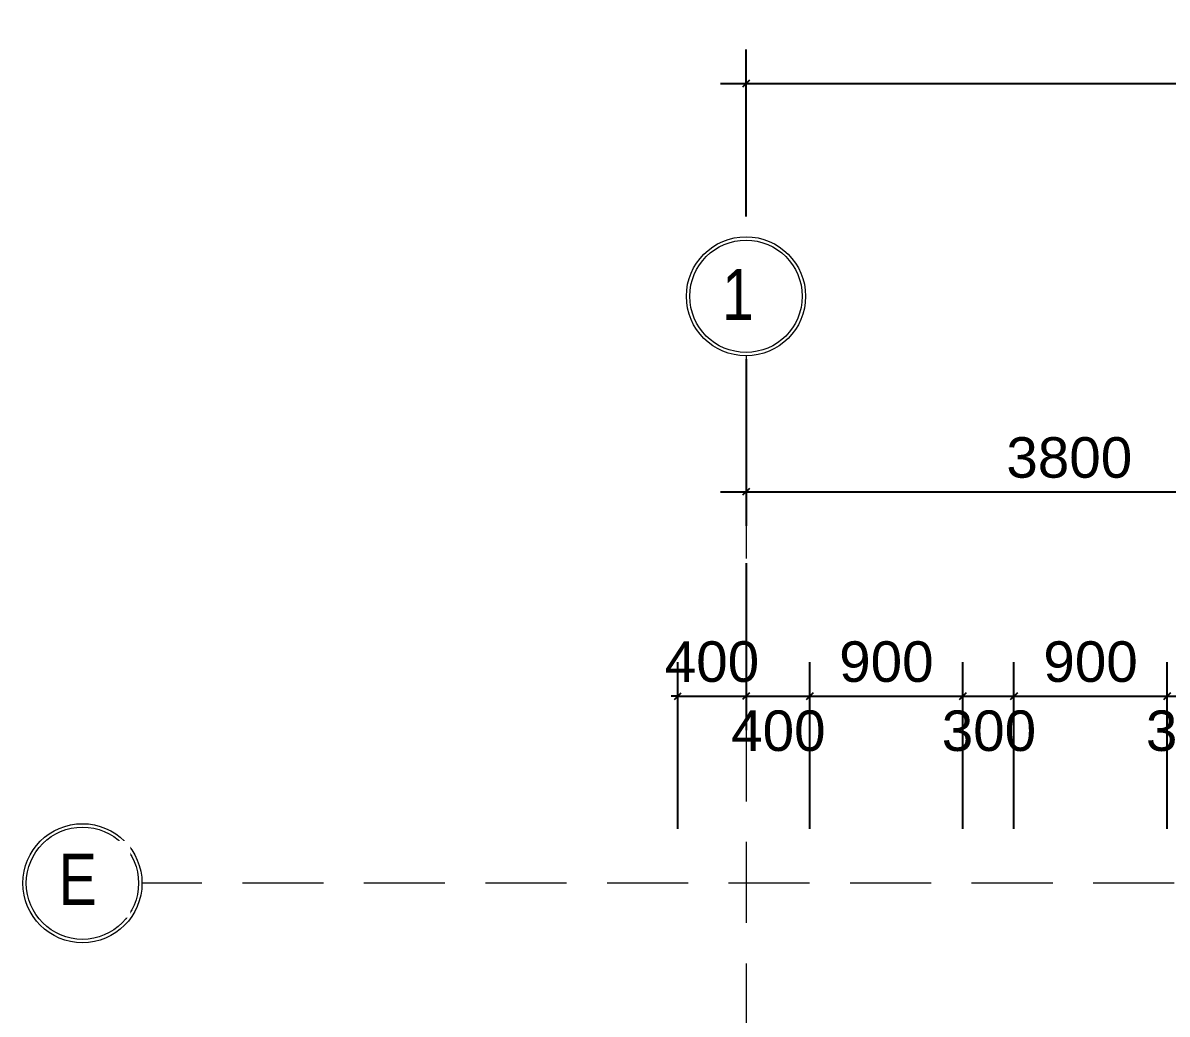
# Model space of a CAD drawing. Header units: millimetres. Extents: x -20510 to 108935, y -243239 to 20306.
# Drawn here: x -3700 to 3025, y -90870 to -85043 of the extents above; entities that cross this region are included whole.
import ezdxf

# ---------------------------------------------------------------- set-up
doc = ezdxf.new("R2010")
doc.units = ezdxf.units.MM
doc.linetypes.add('Hidden', pattern=[714.375, 476.25, -238.125])
for name, color, linetype, lineweight in [('A-ANNO-DIMS', 1, 'Continuous', 9), ('S-GRID', 1, 'Continuous', 9), ('S-GRID-IDEN', 1, 'Continuous', 9)]:
    doc.layers.add(name, color=color, linetype=linetype, lineweight=lineweight)
doc.styles.add('Arial_1', font='arial.ttf', dxfattribs={"width": 0.8, "height": 200})
doc.styles.add('Arial_5', font='arial.ttf', dxfattribs={"height": 238.125})
doc.dimstyles.new('SecretInternalLinAngDimStyle5p4736185', dxfattribs={"dimscale": 304.8, "dimtxt": 242.94927, "dimasz": 0.130208, "dimexe": 0.656168, "dimexo": 0.0625, "dimgap": 0.260417, "dimtad": 1, "dimdec": 0, "dimrnd": 100, "dimzin": 0, "dimdsep": 46, "dimtxsty": 'Arial_5', "dimblk1": 'OBLIQUE', "dimblk2": 'OBLIQUE', "dimsah": 1, "dimcen": 0.09, "dimdle": 0.492126, "dimazin": 0, "dimtfac": 1, "dimtdec": 4, "dimtix": 1, "dimtmove": 0, "dimatfit": 3, "dimfxl": 2.624672, "dimfxlon": 1, "dimtvp": 1, "dimtolj": 1, "dimtzin": 0, "dimarcsym": 2})
doc.dimstyles.new('SecretInternalLinAngDimStyle5p4736185_1', dxfattribs={"dimscale": 304.8, "dimtxt": 242.94927, "dimasz": 0.130208, "dimexe": 0.656168, "dimexo": 0.0625, "dimgap": 0.260417, "dimtad": 1, "dimdec": 0, "dimrnd": 100, "dimzin": 0, "dimdsep": 46, "dimtxsty": 'Arial_5', "dimblk1": 'OBLIQUE', "dimblk2": 'OBLIQUE', "dimsah": 1, "dimcen": 0.09, "dimdle": 0.492126, "dimazin": 0, "dimtfac": 1, "dimtdec": 4, "dimtix": 1, "dimtmove": 2, "dimatfit": 3, "dimfxl": 2.624672, "dimfxlon": 1, "dimtvp": 1, "dimtolj": 1, "dimtzin": 0, "dimarcsym": 2})

# ---------------------------------------------------------------- blocks, each defined once
blk = doc.blocks.new('Grid - TRUC  D1-102336-04_MẶT BẰNG TẦNG 4')
at = {"layer": 'S-GRID-IDEN'}
for radius in [3.5, 3.3]:
    blk.add_circle((0, 0), radius, dxfattribs=at)
blk = doc.blocks.new('_Oblique')
at = {"color": 0, "linetype": 'ByBlock', "lineweight": -2}
blk.add_line((-0.5, -0.5), (0.5, 0.5), dxfattribs=at)
blk = doc.blocks.new('DIMBLOCK50-04_MẶT BẰNG TẦNG 4')
at = {"layer": 'A-ANNO-DIMS', "color": 0, "lineweight": -2, "transparency": 16777216}
for p, q in [((550, -86180.9), (550, -85200)), ((37150, -86180.9), (37150, -85200)), ((400, -85400), (37300, -85400))]:
    blk.add_line(p, q, dxfattribs=at)
at = {"layer": 'Defpoints', "color": 0, "transparency": 16777216}
for p in [(37150, -85400), (550, -86200), (37150, -86200)]:
    blk.add_point(p, dxfattribs=at)
at = {"layer": 'A-ANNO-DIMS', "color": 0, "lineweight": -2, "transparency": 16777216, "xscale": 39.6875, "yscale": 39.6875, "zscale": 39.6875, "rotation": 180}
blk.add_blockref('_Oblique', (550, -85400), dxfattribs=at)
at = {"layer": 'A-ANNO-DIMS', "color": 0, "lineweight": -2, "transparency": 16777216, "xscale": 39.6875, "yscale": 39.6875, "zscale": 39.6875}
blk.add_blockref('_Oblique', (37150, -85400), dxfattribs=at)
at = {"layer": 'A-ANNO-DIMS', "color": 0, "transparency": 16777216, "insert": (18850, -85199), "char_height": 238.12, "width": 1098.878, "attachment_point": 5, "style": 'Arial_5'}
blk.add_mtext('\\A1;36600', dxfattribs=at)
blk = doc.blocks.new('DIMBLOCK51-04_MẶT BẰNG TẦNG 4')
at = {"layer": 'A-ANNO-DIMS', "color": 0, "lineweight": -2, "transparency": 16777216}
for p, q in [((550, -87019.1), (550, -88000)), ((4350, -87019.1), (4350, -88000)), ((400, -87800), (4500, -87800))]:
    blk.add_line(p, q, dxfattribs=at)
at = {"layer": 'Defpoints', "color": 0, "transparency": 16777216}
for p in [(550, -87000), (4350, -87000), (4350, -87800)]:
    blk.add_point(p, dxfattribs=at)
at = {"layer": 'A-ANNO-DIMS', "color": 0, "lineweight": -2, "transparency": 16777216, "xscale": 39.6875, "yscale": 39.6875, "zscale": 39.6875, "rotation": 180}
blk.add_blockref('_Oblique', (550, -87800), dxfattribs=at)
at = {"layer": 'A-ANNO-DIMS', "color": 0, "lineweight": -2, "transparency": 16777216, "xscale": 39.6875, "yscale": 39.6875, "zscale": 39.6875}
blk.add_blockref('_Oblique', (4350, -87800), dxfattribs=at)
at = {"layer": 'A-ANNO-DIMS', "color": 0, "transparency": 16777216, "insert": (2450, -87599), "char_height": 238.12, "width": 879.103, "attachment_point": 5, "style": 'Arial_5'}
blk.add_mtext('\\A1;3800', dxfattribs=at)
blk = doc.blocks.new('DIMBLOCK61-04_MẶT BẰNG TẦNG 4')
at = {"layer": 'A-ANNO-DIMS', "color": 0, "lineweight": -2, "transparency": 16777216}
for p, q in [((550, -88219.1), (550, -89200)), ((150, -89780.9), (150, -88800)), ((150, -89000), (110.3, -89000)), ((150, -89000), (550, -89000)), ((550, -89000), (589.7, -89000))]:
    blk.add_line(p, q, dxfattribs=at)
at = {"layer": 'Defpoints', "color": 0, "transparency": 16777216}
for p in [(550, -88200), (550, -89000), (150, -89800)]:
    blk.add_point(p, dxfattribs=at)
at = {"layer": 'A-ANNO-DIMS', "color": 0, "lineweight": -2, "transparency": 16777216, "xscale": 39.6875, "yscale": 39.6875, "zscale": 39.6875}
blk.add_blockref('_Oblique', (150, -89000), dxfattribs=at)
at = {"layer": 'A-ANNO-DIMS', "color": 0, "lineweight": -2, "transparency": 16777216, "xscale": 39.6875, "yscale": 39.6875, "zscale": 39.6875, "rotation": 180}
blk.add_blockref('_Oblique', (550, -89000), dxfattribs=at)
at = {"layer": 'A-ANNO-DIMS', "color": 0, "transparency": 16777216, "insert": (350, -88799), "char_height": 238.12, "width": 659.327, "attachment_point": 5, "style": 'Arial_5'}
blk.add_mtext('\\A1;400', dxfattribs=at)
blk = doc.blocks.new('DIMBLOCK62-04_MẶT BẰNG TẦNG 4')
at = {"layer": 'A-ANNO-DIMS', "color": 0, "lineweight": -2, "transparency": 16777216}
for p, q in [((550, -88219.1), (550, -89200)), ((925, -89780.9), (925, -88800)), ((400, -89000), (1075, -89000))]:
    blk.add_line(p, q, dxfattribs=at)
at = {"layer": 'Defpoints', "color": 0, "transparency": 16777216}
for p in [(550, -88200), (925, -89000), (925, -89800)]:
    blk.add_point(p, dxfattribs=at)
at = {"layer": 'A-ANNO-DIMS', "color": 0, "lineweight": -2, "transparency": 16777216, "xscale": 39.6875, "yscale": 39.6875, "zscale": 39.6875, "rotation": 180}
blk.add_blockref('_Oblique', (550, -89000), dxfattribs=at)
at = {"layer": 'A-ANNO-DIMS', "color": 0, "lineweight": -2, "transparency": 16777216, "xscale": 39.6875, "yscale": 39.6875, "zscale": 39.6875}
blk.add_blockref('_Oblique', (925, -89000), dxfattribs=at)
at = {"layer": 'A-ANNO-DIMS', "color": 0, "transparency": 16777216, "insert": (462.8, -89084.4), "char_height": 238.12, "width": 659.327, "attachment_point": 1, "line_spacing_factor": 0.941778, "style": 'Arial_5'}
blk.add_mtext('\\A1;400', dxfattribs=at)
blk = doc.blocks.new('DIMBLOCK63-04_MẶT BẰNG TẦNG 4')
at = {"layer": 'A-ANNO-DIMS', "color": 0, "lineweight": -2, "transparency": 16777216}
for p, q in [((925, -89780.9), (925, -88800)), ((1825, -89780.9), (1825, -88800)), ((775, -89000), (1975, -89000))]:
    blk.add_line(p, q, dxfattribs=at)
at = {"layer": 'Defpoints', "color": 0, "transparency": 16777216}
for p in [(1825, -89000), (925, -89800), (1825, -89800)]:
    blk.add_point(p, dxfattribs=at)
at = {"layer": 'A-ANNO-DIMS', "color": 0, "lineweight": -2, "transparency": 16777216, "xscale": 39.6875, "yscale": 39.6875, "zscale": 39.6875, "rotation": 180}
blk.add_blockref('_Oblique', (925, -89000), dxfattribs=at)
at = {"layer": 'A-ANNO-DIMS', "color": 0, "lineweight": -2, "transparency": 16777216, "xscale": 39.6875, "yscale": 39.6875, "zscale": 39.6875}
blk.add_blockref('_Oblique', (1825, -89000), dxfattribs=at)
at = {"layer": 'A-ANNO-DIMS', "color": 0, "transparency": 16777216, "insert": (1375, -88799), "char_height": 238.12, "width": 659.327, "attachment_point": 5, "style": 'Arial_5'}
blk.add_mtext('\\A1;900', dxfattribs=at)
blk = doc.blocks.new('DIMBLOCK64-04_MẶT BẰNG TẦNG 4')
at = {"layer": 'A-ANNO-DIMS', "color": 0, "lineweight": -2, "transparency": 16777216}
for p, q in [((1825, -89780.9), (1825, -88800)), ((2125, -89780.9), (2125, -88800)), ((1675, -89000), (2275, -89000))]:
    blk.add_line(p, q, dxfattribs=at)
at = {"layer": 'Defpoints', "color": 0, "transparency": 16777216}
for p in [(2125, -89000), (1825, -89800), (2125, -89800)]:
    blk.add_point(p, dxfattribs=at)
at = {"layer": 'A-ANNO-DIMS', "color": 0, "lineweight": -2, "transparency": 16777216, "xscale": 39.6875, "yscale": 39.6875, "zscale": 39.6875, "rotation": 180}
blk.add_blockref('_Oblique', (1825, -89000), dxfattribs=at)
at = {"layer": 'A-ANNO-DIMS', "color": 0, "lineweight": -2, "transparency": 16777216, "xscale": 39.6875, "yscale": 39.6875, "zscale": 39.6875}
blk.add_blockref('_Oblique', (2125, -89000), dxfattribs=at)
at = {"layer": 'A-ANNO-DIMS', "color": 0, "transparency": 16777216, "insert": (1700.3, -89084.4), "char_height": 238.12, "width": 659.327, "attachment_point": 1, "line_spacing_factor": 0.941778, "style": 'Arial_5'}
blk.add_mtext('\\A1;300', dxfattribs=at)
blk = doc.blocks.new('DIMBLOCK65-04_MẶT BẰNG TẦNG 4')
at = {"layer": 'A-ANNO-DIMS', "color": 0, "lineweight": -2, "transparency": 16777216}
for p, q in [((2125, -89780.9), (2125, -88800)), ((3025, -89780.9), (3025, -88800)), ((1975, -89000), (3175, -89000))]:
    blk.add_line(p, q, dxfattribs=at)
at = {"layer": 'Defpoints', "color": 0, "transparency": 16777216}
for p in [(3025, -89000), (2125, -89800), (3025, -89800)]:
    blk.add_point(p, dxfattribs=at)
at = {"layer": 'A-ANNO-DIMS', "color": 0, "lineweight": -2, "transparency": 16777216, "xscale": 39.6875, "yscale": 39.6875, "zscale": 39.6875, "rotation": 180}
blk.add_blockref('_Oblique', (2125, -89000), dxfattribs=at)
at = {"layer": 'A-ANNO-DIMS', "color": 0, "lineweight": -2, "transparency": 16777216, "xscale": 39.6875, "yscale": 39.6875, "zscale": 39.6875}
blk.add_blockref('_Oblique', (3025, -89000), dxfattribs=at)
at = {"layer": 'A-ANNO-DIMS', "color": 0, "transparency": 16777216, "insert": (2575, -88799), "char_height": 238.12, "width": 659.327, "attachment_point": 5, "style": 'Arial_5'}
blk.add_mtext('\\A1;900', dxfattribs=at)
blk = doc.blocks.new('DIMBLOCK66-04_MẶT BẰNG TẦNG 4')
at = {"layer": 'A-ANNO-DIMS', "color": 0, "lineweight": -2, "transparency": 16777216}
for p, q in [((3025, -89780.9), (3025, -88800)), ((3325, -89780.9), (3325, -88800)), ((2875, -89000), (3475, -89000))]:
    blk.add_line(p, q, dxfattribs=at)
at = {"layer": 'Defpoints', "color": 0, "transparency": 16777216}
for p in [(3325, -89000), (3025, -89800), (3325, -89800)]:
    blk.add_point(p, dxfattribs=at)
at = {"layer": 'A-ANNO-DIMS', "color": 0, "lineweight": -2, "transparency": 16777216, "xscale": 39.6875, "yscale": 39.6875, "zscale": 39.6875, "rotation": 180}
blk.add_blockref('_Oblique', (3025, -89000), dxfattribs=at)
at = {"layer": 'A-ANNO-DIMS', "color": 0, "lineweight": -2, "transparency": 16777216, "xscale": 39.6875, "yscale": 39.6875, "zscale": 39.6875}
blk.add_blockref('_Oblique', (3325, -89000), dxfattribs=at)
at = {"layer": 'A-ANNO-DIMS', "color": 0, "transparency": 16777216, "insert": (2900.3, -89084.4), "char_height": 238.12, "width": 659.327, "attachment_point": 1, "line_spacing_factor": 0.941778, "style": 'Arial_5'}
blk.add_mtext('\\A1;300', dxfattribs=at)

msp = doc.modelspace()

# ---------------------------------------------------------------- linework, layer by layer
at = {"layer": 'S-GRID', "linetype": 'Hidden'}
for p, q in [((550, -87000), (550, -108000)), ((39500, -90100), (-3000, -90100))]:
    msp.add_line(p, q, dxfattribs=at)

# ---------------------------------------------------------------- block references
at = {"layer": 'S-GRID-IDEN', "xscale": 99.99999999999991, "yscale": 99.99999999999991, "zscale": 99.99999999999991}
for p, rotation in [((550, -86650), 180), ((-3350, -90100), 90)]:
    msp.add_blockref('Grid - TRUC  D1-102336-04_MẶT BẰNG TẦNG 4', p, dxfattribs=dict(at, rotation=rotation))

# ---------------------------------------------------------------- dimensions: what is measured, and where the dimension line sits
at = {"layer": 'A-ANNO-DIMS'}
for base, p1, p2, override, picture, middle in [((37150, -85400), (550, -86200), (37150, -86200), {"dimpost": '<>', "dimfxl": 36600}, 'DIMBLOCK50-04_MẶT BẰNG TẦNG 4', (18850, -85199)), ((4350, -87800), (550, -87000), (4350, -87000), {"dimpost": '<>', "dimfxl": 3800}, 'DIMBLOCK51-04_MẶT BẰNG TẦNG 4', (2450, -87599)), ((550, -89000), (150, -89800), (550, -88200), {"dimpost": '<>', "dimfxl": 1649.24225}, 'DIMBLOCK61-04_MẶT BẰNG TẦNG 4', (350, -88799)), ((1825, -89000), (925, -89800), (1825, -89800), {"dimpost": '<>', "dimfxl": 900}, 'DIMBLOCK63-04_MẶT BẰNG TẦNG 4', (1375, -88799)), ((3025, -89000), (2125, -89800), (3025, -89800), {"dimpost": '<>', "dimfxl": 900}, 'DIMBLOCK65-04_MẶT BẰNG TẦNG 4', (2575, -88799))]:
    dim = msp.add_linear_dim(base=base, p1=p1, p2=p2, dimstyle='SecretInternalLinAngDimStyle5p4736185', override=override, dxfattribs=at)
    dim.commit()
    dim.dimension.update_dxf_attribs({"geometry": picture, "text_midpoint": middle})
for base, p1, p2, override, picture, middle in [((925, -89000), (550, -88200), (925, -89800), {"dimpost": '<>', "dimfxl": 1643.357843}, 'DIMBLOCK62-04_MẶT BẰNG TẦNG 4', (792.4, -89243.1)), ((2125, -89000), (1825, -89800), (2125, -89800), {"dimpost": '<>', "dimfxl": 300}, 'DIMBLOCK64-04_MẶT BẰNG TẦNG 4', (2029.9, -89243.1)), ((3325, -89000), (3025, -89800), (3325, -89800), {"dimpost": '<>', "dimfxl": 300}, 'DIMBLOCK66-04_MẶT BẰNG TẦNG 4', (3229.9, -89243.1))]:
    dim = msp.add_linear_dim(base=base, p1=p1, p2=p2, dimstyle='SecretInternalLinAngDimStyle5p4736185_1', override=override, dxfattribs=at)
    dim.commit()
    dim.dimension.update_dxf_attribs({"geometry": picture, "text_midpoint": middle, "dimtype": 160})

# ---------------------------------------------------------------- next in the draw order: texts
at = {"layer": 'S-GRID-IDEN', "char_height": 300, "attachment_point": 1, "style": 'Arial_1', "bg_fill": 3, "box_fill_scale": 1.25, "bg_fill_color": 9, "bg_fill_true_color": 13158600, "bg_fill_transparency": 0}
for s, insert, width in [('1', (409.2, -86489.2), 288.607), ('E', (-3489, -89927.3), 344.726)]:
    msp.add_mtext(s, dxfattribs=dict(at, insert=insert, width=width))

doc.saveas('drawing.dxf')
